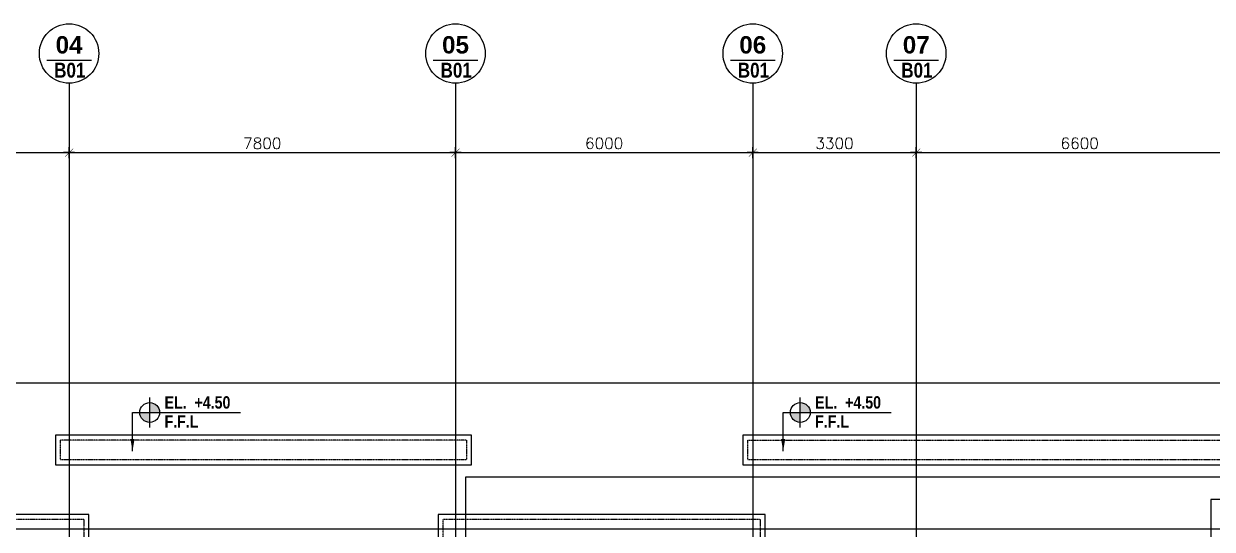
# Model space of a CAD drawing. Header units: millimetres. Extents: x -8500 to 104886, y -7800 to 56500.
# Drawn here: x 29935 to 53925, y 46300 to 56500 of the extents above; entities that cross this region are included whole.
import ezdxf
from ezdxf.enums import TextEntityAlignment as Align

# ---------------------------------------------------------------- set-up
doc = ezdxf.new("R2010")
doc.units = ezdxf.units.MM
doc.header["$LTSCALE"] = 10
for name, pattern in [('1803 B01 Axis$0$CENTER2', [1.125, 0.75, -0.125, 0.125, -0.125]), ('1803 B01 b03$0$HIDDEN', [0.375, 0.25, -0.125]), ('HIDDEN', [0.375, 0.25, -0.125])]:
    doc.linetypes.add(name, pattern=pattern)
for name, color, linetype in [('1803 B01 Axis$0$AXIS-MEP', 8, '1803 B01 Axis$0$CENTER2'), ('1803 B01 Axis$0$DIM-OUT-AR', 251, 'Continuous'), ('1803 B01 Axis$0$TAG-AXIS-AR', 181, 'Continuous'), ('1803 B01 b03$0$DIM-IN-AR', 251, 'Continuous'), ('1803 B01 b03$0$ELEV1-AR', 6, 'Continuous'), ('1803 B01 b03$0$ELEV3-AR', 11, 'Continuous'), ('1803 B01 b03$0$HIDDEN-AR', 43, '1803 B01 b03$0$HIDDEN'), ('1803 B01 b03$0$STAIR-HID-AR', 8, '1803 B01 b03$0$HIDDEN'), ('1803 B01 b03$0$TAG-LVL-AR', 181, 'Continuous'), ('ID-FUR', 1, 'Continuous')]:
    doc.layers.add(name, color=color, linetype=linetype)
doc.layers.add('OUTER', color=10, linetype='Continuous', lineweight=25)
doc.styles.add('1803 B01 Axis$0$BOLD-HARD', font='swissb.ttf')
doc.styles.add('1803 B01 Axis$0$BOLD-SOFT', font='swisscb.ttf')
doc.styles.add('1803 B01 Axis$0$NORMAL', font='romans.shx')
doc.styles.add('1803 B01 b03$0$BOLD-SOFT', font='swisscb.ttf')
doc.dimstyles.new('1803 B01 Axis$0$1-100-OUT', dxfattribs={"dimscale": 1.25, "dimtxt": 180, "dimasz": 1, "dimexe": 0, "dimexo": 0, "dimgap": 60, "dimtad": 1, "dimdec": 0, "dimblk": '1803 B01 Axis$0$DIM-END', "dimcen": 2.5, "dimclrd": 256, "dimclre": 3, "dimclrt": 3, "dimadec": 0, "dimazin": 0, "dimtfac": 1, "dimtdec": 0, "dimtix": 1, "dimtmove": 2, "dimatfit": 0, "dimldrblk": '1803 B01 Axis$0$LEADER-ARROW', "dimlwe": -1, "dimarcsym": 0})
doc.dimstyles.new('1803 B01 b03$0$1-100', dxfattribs={"dimtxt": 180, "dimasz": 1, "dimexe": 0, "dimexo": 0, "dimgap": 60, "dimtad": 1, "dimdec": 8, "dimlfac": 0.001, "dimblk": '1803 B01 b03$0$DIM-END', "dimcen": 2.5, "dimse1": 1, "dimse2": 1, "dimclrd": 256, "dimclrt": 3, "dimadec": 0, "dimazin": 0, "dimtfac": 1, "dimtdec": 8, "dimtix": 1, "dimtmove": 2, "dimatfit": 0, "dimldrblk": '1803 B01 b03$0$LEADER-ARROW', "dimarcsym": 0})

# ---------------------------------------------------------------- blocks, each defined once
blk = doc.blocks.new('1803 B01 Axis$0$AXS-TAG-100')
at = {"color": 7}
blk.add_line((452, -138), (-452, -138), dxfattribs=at)
blk.add_circle((0, 0), 600)
at = {"color": 7, "style": '1803 B01 Axis$0$BOLD-HARD'}
blk.add_attdef('AX', text='', height=350, dxfattribs=at).set_placement((0, 0), align=Align.CENTER)
at = {"color": 2, "style": '1803 B01 Axis$0$BOLD-SOFT'}
blk.add_attdef('B00', text='', height=300, dxfattribs=at).set_placement((14, -487), align=Align.CENTER)
blk = doc.blocks.new('1803 B01 Axis$0$DIM-END')
at = {"color": 1}
for p, q in [((0, -90), (0, 90)), ((-90, 0), (90, 0))]:
    blk.add_line(p, q, dxfattribs=at)
at = {"color": 1, "const_width": 7.5}
blk.add_lwpolyline([(64, 64), (-64, -64)], dxfattribs=at)
blk = doc.blocks.new('*D93')
at = {"layer": '1803 B01 Axis$0$DIM-OUT-AR', "lineweight": -2, "transparency": 16777216}
blk.add_line((24851.25, 53900), (30848.75, 53900), dxfattribs=at)
at = {"layer": '1803 B01 Axis$0$DIM-OUT-AR', "lineweight": -2, "transparency": 16777216, "xscale": 1.25, "yscale": 1.25, "zscale": 1.25, "rotation": 180}
blk.add_blockref('1803 B01 Axis$0$DIM-END', (24850, 53900), dxfattribs=at)
at = {"layer": '1803 B01 Axis$0$DIM-OUT-AR', "lineweight": -2, "transparency": 16777216, "xscale": 1.25, "yscale": 1.25, "zscale": 1.25}
blk.add_blockref('1803 B01 Axis$0$DIM-END', (30850, 53900), dxfattribs=at)
at = {"layer": '1803 B01 Axis$0$DIM-OUT-AR', "color": 3, "transparency": 16777216, "insert": (27850, 54087.5), "char_height": 225, "attachment_point": 5, "style": '1803 B01 Axis$0$NORMAL'}
blk.add_mtext('\\A1;6000', dxfattribs=at)
blk = doc.blocks.new('1803 B01 Axis$0$LEADER-ARROW')
blk.add_solid([(-250, 42), (0, 0), (-250, -42)])
blk = doc.blocks.new('*D94')
at = {"layer": '1803 B01 Axis$0$DIM-OUT-AR', "lineweight": -2, "transparency": 16777216}
blk.add_line((30851.25, 53900), (38648.75, 53900), dxfattribs=at)
at = {"layer": '1803 B01 Axis$0$DIM-OUT-AR', "lineweight": -2, "transparency": 16777216, "xscale": 1.25, "yscale": 1.25, "zscale": 1.25, "rotation": 180}
blk.add_blockref('1803 B01 Axis$0$DIM-END', (30850, 53900), dxfattribs=at)
at = {"layer": '1803 B01 Axis$0$DIM-OUT-AR', "lineweight": -2, "transparency": 16777216, "xscale": 1.25, "yscale": 1.25, "zscale": 1.25}
blk.add_blockref('1803 B01 Axis$0$DIM-END', (38650, 53900), dxfattribs=at)
at = {"layer": '1803 B01 Axis$0$DIM-OUT-AR', "color": 3, "transparency": 16777216, "insert": (34750, 54087.5), "char_height": 225, "attachment_point": 5, "style": '1803 B01 Axis$0$NORMAL'}
blk.add_mtext('\\A1;7800', dxfattribs=at)
blk = doc.blocks.new('*D95')
at = {"layer": '1803 B01 Axis$0$DIM-OUT-AR', "lineweight": -2, "transparency": 16777216}
blk.add_line((38651.25, 53900), (44648.75, 53900), dxfattribs=at)
at = {"layer": '1803 B01 Axis$0$DIM-OUT-AR', "lineweight": -2, "transparency": 16777216, "xscale": 1.25, "yscale": 1.25, "zscale": 1.25, "rotation": 180}
blk.add_blockref('1803 B01 Axis$0$DIM-END', (38650, 53900), dxfattribs=at)
at = {"layer": '1803 B01 Axis$0$DIM-OUT-AR', "lineweight": -2, "transparency": 16777216, "xscale": 1.25, "yscale": 1.25, "zscale": 1.25}
blk.add_blockref('1803 B01 Axis$0$DIM-END', (44650, 53900), dxfattribs=at)
at = {"layer": '1803 B01 Axis$0$DIM-OUT-AR', "color": 3, "transparency": 16777216, "insert": (41650, 54087.5), "char_height": 225, "attachment_point": 5, "style": '1803 B01 Axis$0$NORMAL'}
blk.add_mtext('\\A1;6000', dxfattribs=at)
blk = doc.blocks.new('*D96')
at = {"layer": '1803 B01 Axis$0$DIM-OUT-AR', "lineweight": -2, "transparency": 16777216}
blk.add_line((44651.25, 53900), (47948.75, 53900), dxfattribs=at)
at = {"layer": '1803 B01 Axis$0$DIM-OUT-AR', "lineweight": -2, "transparency": 16777216, "xscale": 1.25, "yscale": 1.25, "zscale": 1.25, "rotation": 180}
blk.add_blockref('1803 B01 Axis$0$DIM-END', (44650, 53900), dxfattribs=at)
at = {"layer": '1803 B01 Axis$0$DIM-OUT-AR', "lineweight": -2, "transparency": 16777216, "xscale": 1.25, "yscale": 1.25, "zscale": 1.25}
blk.add_blockref('1803 B01 Axis$0$DIM-END', (47950, 53900), dxfattribs=at)
at = {"layer": '1803 B01 Axis$0$DIM-OUT-AR', "color": 3, "transparency": 16777216, "insert": (46300, 54087.5), "char_height": 225, "attachment_point": 5, "style": '1803 B01 Axis$0$NORMAL'}
blk.add_mtext('\\A1;3300', dxfattribs=at)
blk = doc.blocks.new('*D97')
at = {"layer": '1803 B01 Axis$0$DIM-OUT-AR', "lineweight": -2, "transparency": 16777216}
blk.add_line((47951.25, 53900), (54548.75, 53900), dxfattribs=at)
at = {"layer": '1803 B01 Axis$0$DIM-OUT-AR', "lineweight": -2, "transparency": 16777216, "xscale": 1.25, "yscale": 1.25, "zscale": 1.25, "rotation": 180}
blk.add_blockref('1803 B01 Axis$0$DIM-END', (47950, 53900), dxfattribs=at)
at = {"layer": '1803 B01 Axis$0$DIM-OUT-AR', "lineweight": -2, "transparency": 16777216, "xscale": 1.25, "yscale": 1.25, "zscale": 1.25}
blk.add_blockref('1803 B01 Axis$0$DIM-END', (54550, 53900), dxfattribs=at)
at = {"layer": '1803 B01 Axis$0$DIM-OUT-AR', "color": 3, "transparency": 16777216, "insert": (51250, 54087.5), "char_height": 225, "attachment_point": 5, "style": '1803 B01 Axis$0$NORMAL'}
blk.add_mtext('\\A1;6600', dxfattribs=at)
blk = doc.blocks.new('1803 B01 b03$0$LVL-TAG-100')
h = blk.add_hatch(color=256)
h.paths.add_polyline_path([(500, 0, 0.414214), (300, 200), (300, 0)])
h.paths.add_polyline_path([(300, 0), (100, 0, 0.414214), (300, -200)])
for p, q in [((300, -300), (300, 300)), ((0, 0), (600, 0)), ((600, 0), (2136, 0))]:
    blk.add_line(p, q)
blk.add_circle((300, 0), 200)
at = {"color": 2, "style": '1803 B01 b03$0$BOLD-SOFT'}
for tag, p in [('ELEVATION', (600, 78)), ('LEVEL', (600, -305))]:
    blk.add_attdef(tag, p, '', height=250, dxfattribs=at)
blk = doc.blocks.new('1803 B01 b03$0$DIM-END')
at = {"layer": '1803 B01 b03$0$DIM-IN-AR', "color": 1}
for p, q in [((0, -90), (0, 90)), ((-90, 0), (90, 0))]:
    blk.add_line(p, q, dxfattribs=at)
at = {"layer": '1803 B01 b03$0$DIM-IN-AR', "color": 1, "const_width": 7.5}
blk.add_lwpolyline([(64, 64), (-64, -64)], dxfattribs=at)
blk = doc.blocks.new('1803 B01 b03$0$LEADER-ARROW')
blk.add_solid([(-250, 42), (0, 0), (-250, -42)])
blk = doc.blocks.new('1803 B01 Axis$0$1803 B01 AXIS')
for p, q in [((30850, 55300), (30850, -5800)), ((38650, 55300), (38650, -5800)), ((44650, 55300), (44650, -5800)), ((47950, 55300), (47950, -5800)), ((85300, 49250), (-7300, 49250)), ((85300, 46300), (-7300, 46300))]:
    blk.add_line(p, q)
at = {"layer": '1803 B01 Axis$0$TAG-AXIS-AR'}
for p, values in [((30850, 55900), {'AX': '04', 'B00': 'B01'}), ((38650, 55900), {'AX': '05', 'B00': 'B01'}), ((44650, 55900), {'AX': '06', 'B00': 'B01'}), ((47950, 55900), {'AX': '07', 'B00': 'B01'})]:
    blk.add_blockref('1803 B01 Axis$0$AXS-TAG-100', p, dxfattribs=at).add_auto_attribs(values)
at = {"layer": '1803 B01 Axis$0$DIM-OUT-AR'}
for base, p1, p2, picture, middle in [((30850, 53900), (24850, 53900), (30850, 53900), '*D93', (27850, 54087.5)), ((38650, 53900), (30850, 53900), (38650, 53900), '*D94', (34750, 54087.5)), ((44650, 53900), (38650, 53900), (44650, 53900), '*D95', (41650, 54087.5)), ((47950, 53900), (44650, 53900), (47950, 53900), '*D96', (46300, 54087.5)), ((54550, 53900), (47950, 53900), (54550, 53900), '*D97', (51250, 54087.5))]:
    dim = blk.add_linear_dim(base=base, p1=p1, p2=p2, dimstyle='1803 B01 Axis$0$1-100-OUT', dxfattribs=at)
    dim.commit()
    dim.dimension.update_dxf_attribs({"geometry": picture, "text_midpoint": middle})
blk = doc.blocks.new('1803 B01 Axis')
at = {"layer": '1803 B01 Axis$0$AXIS-MEP'}
blk.add_blockref('1803 B01 Axis$0$1803 B01 AXIS', (0, 0), dxfattribs=at)

msp = doc.modelspace()

# ---------------------------------------------------------------- linework, layer by layer
at = {"layer": '1803 B01 b03$0$ELEV1-AR'}
msp.add_lwpolyline([(65000, 45400), (65150, 45400), (65150, 46900), (53900, 46900), (53900, 38200)], dxfattribs=at)
at = {"layer": '1803 B01 b03$0$ELEV3-AR'}
for points in [[(38975, 48200), (30575, 48200), (30575, 47600), (38975, 47600)], [(54650, 48200), (44450, 48200), (44450, 47600), (54650, 47600)]]:
    msp.add_lwpolyline(points, close=True, dxfattribs=at)
msp.add_lwpolyline([(44900, 38500), (44900, 46600), (38300, 46600), (38300, 41350), (31250, 41350), (31250, 46600), (24650, 46600), (24650, 39850), (18650, 39850), (18650, 38350), (18050, 38350), (18050, 34450), (31250, 34450), (31250, 35350), (38450, 35350)], dxfattribs=at)
at = {"layer": '1803 B01 b03$0$HIDDEN-AR'}
for p, q in [((38875, 48100), (30675, 48100)), ((30675, 47700), (30675, 48100)), ((38875, 48100), (38875, 47700)), ((38875, 47700), (30675, 47700))]:
    msp.add_line(p, q, dxfattribs=at)
msp.add_lwpolyline([(54550, 48100), (54550, 47700), (44550, 47700), (44550, 48100)], close=True, dxfattribs=at)
at = {"layer": '1803 B01 b03$0$STAIR-HID-AR'}
msp.add_lwpolyline([(38450, 35450), (31150, 35450), (31150, 34550), (18150, 34550), (18150, 38250), (18750, 38250), (18750, 39750), (24750, 39750), (24750, 46500), (31150, 46500), (31150, 41250), (38400, 41250), (38400, 46500), (44800, 46500), (44800, 38400)], dxfattribs=at)
at = {"layer": 'OUTER'}
msp.add_lwpolyline([(69200, 47350), (38850, 47350), (38850, 2291), (69200, 2291)], close=True, dxfattribs=at)

# ---------------------------------------------------------------- block references
at = {"layer": '1803 B01 b03$0$TAG-LVL-AR'}
for p in [(32177, 48656), (45310, 48656)]:
    msp.add_blockref('1803 B01 b03$0$LVL-TAG-100', p, dxfattribs=at).add_auto_attribs({'ELEVATION': 'EL.  +4.50', 'LEVEL': 'F.F.L'})
at = {"layer": 'ID-FUR', "color": 8, "linetype": 'HIDDEN', "ltscale": 0.5}
msp.add_blockref('1803 B01 Axis', (0, 0), dxfattribs=at)

# ---------------------------------------------------------------- leaders
at = {"layer": '1803 B01 b03$0$TAG-LVL-AR'}
for points in [[(32130, 47874), (32130, 48656), (34313, 48656)], [(45264, 47874), (45264, 48656), (47446, 48656)]]:
    msp.add_leader(points, dimstyle='1803 B01 b03$0$1-100', dxfattribs=at)

doc.saveas('drawing.dxf')
